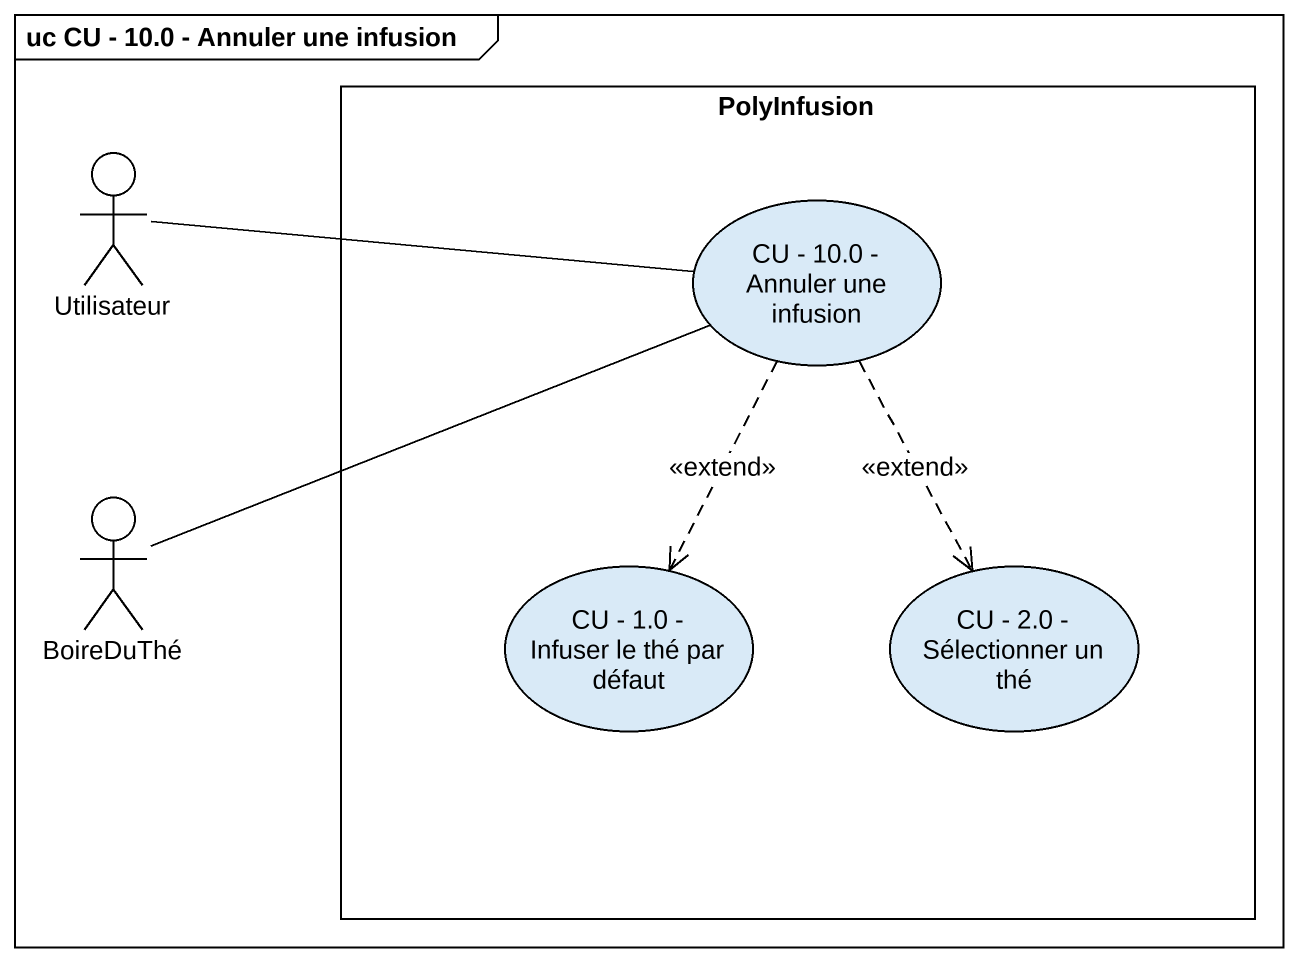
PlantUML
@startuml
mainframe uc CU - 10.0 - Annuler une infusion
rectangle PolyInfusion {
  usecase "CU - 10.0 - Annuler une infusion" as CU_10_0_Annuler_une_infusion
  usecase "CU - 1.0 - Infuser le thé par défaut" as CU_1_0_Infuser_le_thé_par
  usecase "CU - 2.0 - Sélectionner un thé" as CU_2_0_Sélectionner_un_thé
}
actor Utilisateur
actor BoireDuThé
Utilisateur -right- CU_10_0_Annuler_une_infusion
CU_10_0_Annuler_une_infusion ..> CU_1_0_Infuser_le_thé_par : <<extend>>
CU_10_0_Annuler_une_infusion ..> CU_2_0_Sélectionner_un_thé : <<extend>>
BoireDuThé -right- CU_10_0_Annuler_une_infusion
@enduml
